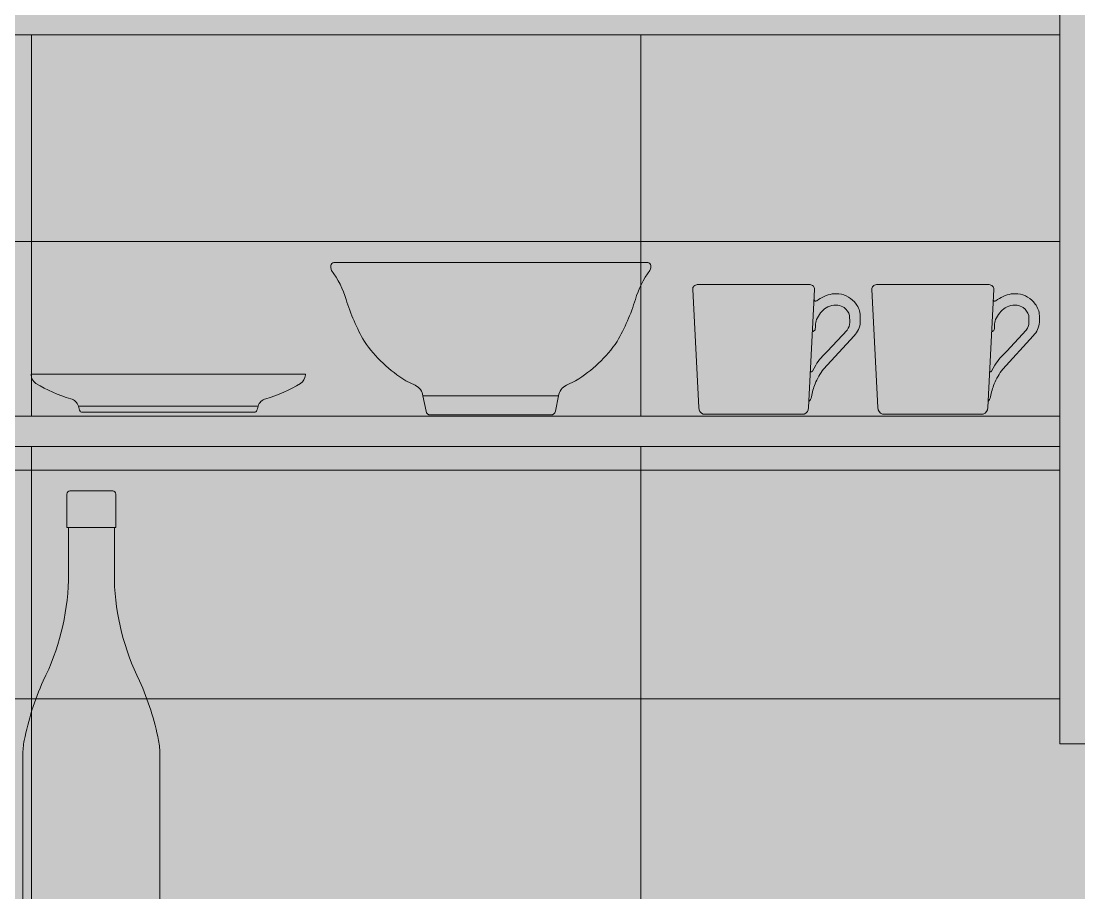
# Model space of a CAD drawing. Header units: millimetres. Extents: x -63086 to 144078, y -129912 to 13382.
# Drawn here: x 21581 to 22276, y -98024 to -97452 of the extents above; entities that cross this region are included whole.
import ezdxf

# ---------------------------------------------------------------- set-up
doc = ezdxf.new("R2010")
doc.units = ezdxf.units.MM
doc.layers.get('0').update_dxf_attribs({"lineweight": 0})
for name, color, linetype, lineweight in [('097家具', 7, 'Continuous', 0), ('展開', 7, 'Continuous', 9), ('展開建具用', 250, 'Continuous', 9)]:
    doc.layers.add(name, color=color, linetype=linetype, lineweight=lineweight)

# ---------------------------------------------------------------- blocks, each defined once
blk = doc.blocks.new('食器（CAD素材.com）33')
at = {"color": 0, "linetype": 'ByBlock', "lineweight": -2}
for points in [[(33.12, 0), (-33.12, 0, -0.312647), (-36.07, 4.37), (-40, 81.85, -0.429111), (-37, 85), (37, 85, -0.429111), (40, 81.85), (36.07, 4.37, -0.312647), (33.12, 0)], [(39.59, 75.25, 0.248914), (40.34, 74.27, 0.220928), (41.41, 74.41, -0.119226), (51.52, 78.95, -0.011566), (55.86, 78.98, -0.216174), (67.21, 72.3, -0.150955), (70, 64.71), (70, 60.44, -0.182329), (65.96, 51.54), (45.88, 29.67, 0.058537), (40.3, 19.88, 0.056423), (37.9, 11.44, -0.153274), (36.27, 8.32, -0.249545), (36.2, 8.3)], [(38.56, 54.2, 0.239864), (40.28, 55.46, 0.071797), (40.57, 58.22, -0.08803), (41.23, 62.23, -0.122452), (47.55, 69.84, -0.120137), (52.56, 71.47), (55.32, 71.47, -0.112958), (59.38, 70, -0.163951), (62.93, 64.82), (63.14, 60.18, -0.150066), (61.34, 55.25), (48.55, 41.34, 0.078151), (40.71, 32.17), (38.61, 28.21, -0.268004), (37.26, 27.75)]]:
    blk.add_lwpolyline(points, format="xyb", dxfattribs=at)
blk = doc.blocks.new('ワイン瓶（CAD素材.com）')
at = {"color": 0, "linetype": 'ByBlock', "lineweight": -2}
blk.add_lwpolyline([(-16.07, 266), (16.07, 266), (16.07, 288, 0.414214), (14.07, 290), (-14.07, 290, 0.414214), (-16.07, 288)], format="xyb", close=True, dxfattribs=at)
blk.add_lwpolyline([(-15.07, 266), (-15.07, 231.33, -0.10893), (-31.66, 165.4, 0.057284), (-44.07, 126.35, 0.048338), (-45, 116.75), (-45, 8, 0.414214), (-37, 0), (37, 0, 0.414214), (45, 8), (45, 116.75, 0.048338), (44.07, 126.35, 0.057284), (31.66, 165.4, -0.10893), (15.07, 231.33), (15.07, 266)], format="xyb", dxfattribs=at)
blk = doc.blocks.new('食器（CAD素材.com）14')
at = {"color": 0, "linetype": 'ByBlock', "lineweight": -2}
blk.add_lwpolyline([(39.57, 0), (-39.57, 0, -0.357588), (-42.51, 2.41), (-44.52, 12.5, 0.267423), (-49.7, 19.46), (-55.69, 22.46, -0.107273), (-82.94, 48.24, -0.054841), (-94.94, 75.77, 0.09119), (-104.47, 94.76, -0.116804), (-105, 97), (-105, 98, -0.414214), (-103, 100), (103, 100, -0.414214), (105, 98), (105, 97, -0.116804), (104.47, 94.76, 0.09119), (94.94, 75.77, -0.054841), (82.94, 48.24, -0.107273), (55.69, 22.46), (49.7, 19.46, 0.267423), (44.52, 12.5), (42.51, 2.41, -0.357588)], format="xyb", close=True, dxfattribs=at)
blk.add_lwpolyline([(-44.52, 12.5), (44.52, 12.5)], dxfattribs=at)
blk = doc.blocks.new('食器（CAD素材.com）10')
at = {"color": 0, "linetype": 'ByBlock', "lineweight": -2}
blk.add_lwpolyline([(57.88, 0.6, 0.047405), (58.99, 3.92, -0.266187), (64, 8.78, 0.058789), (86.89, 18.89, 0.221185), (90, 24.46, 0.435264), (89.48, 25), (-89.48, 25, 0.435264), (-90, 24.46, 0.221185), (-86.89, 18.89, 0.058789), (-64, 8.78, -0.266187), (-58.99, 3.92, 0.047405), (-57.88, 0.6, 0.296839), (-56.97, 0), (56.97, 0, 0.296839)], format="xyb", close=True, dxfattribs=at)
blk.add_lwpolyline([(-58.99, 3.92), (58.99, 3.92)], dxfattribs=at)

msp = doc.modelspace()

# ---------------------------------------------------------------- hatches: boundary and pattern name
at = {"layer": '097家具', "ltscale": 10, "true_color": 0xfffcf5, "transparency": 33554597}
h = msp.add_hatch(color=7, dxfattribs=at)
h.dxf.hatch_style = 1
h.paths.add_polyline_path([(22263.2131, -97441.1137), (21263.2131, -97441.1137), (21263.2131, -97461.1137), (22263.2131, -97461.1137)])
h.paths.add_polyline_path([(22263.2131, -97711.1137), (21263.2131, -97711.1137), (21263.2131, -97731.1137), (22263.2131, -97731.1137)])
at = {"layer": '展開', "ltscale": 10, "true_color": 0xffffff}
h = msp.add_hatch(color=7, dxfattribs=at)
h.dxf.hatch_style = 1
h.paths.add_polyline_path([(23888.2131, -97841.1137), (23098.2131, -97841.1137), (23098.2131, -97401.1137), (23888.2131, -97401.1137), (23888.2131, -97341.1137), (23038.2131, -97341.1137), (23038.2131, -97901.1137), (23888.2131, -97901.1137)])
h.paths.add_polyline_path([(23038.2131, -97841.1137), (22348.2131, -97841.1137), (22348.2131, -97401.1137), (23038.2131, -97401.1137), (23038.2131, -97341.1137), (22288.2131, -97341.1137), (22288.2131, -97901.1137), (23038.2131, -97901.1137)])
h.paths.add_polyline_path([(23888.2131, -97901.1137), (22288.2131, -97901.1137), (22288.2131, -97926.1137), (23888.2131, -97926.1137)])
h.paths.add_polyline_path([(22288.2131, -97341.1137), (22288.2131, -97316.1137), (22263.2131, -97316.1137), (22263.2131, -97441.1137), (22263.2131, -97926.1137), (22288.2131, -97926.1137), (22288.2131, -97901.1137)])
h.paths.add_polyline_path([(23888.2131, -97316.1137), (22288.2131, -97316.1137), (22288.2131, -97341.1137), (23038.2131, -97341.1137), (23888.2131, -97341.1137)])
h.paths.add_polyline_path([(23913.2131, -97316.1137), (23888.2131, -97316.1137), (23888.2131, -97926.1137), (23913.2131, -97926.1137)])
at = {"layer": '展開建具用', "ltscale": 10, "true_color": 0xf9efe6, "transparency": 33554687}
h = msp.add_hatch(color=7, dxfattribs=at)
h.dxf.hatch_style = 1
h.paths.add_polyline_path([(21602.9618, -97456.5538), (21277.9618, -97456.5538), (21277.9618, -97446.5538), (21202.9618, -97446.5538), (21202.9618, -97596.5538), (21602.9618, -97596.5538)])
h = msp.add_hatch(color=7, dxfattribs=at)
h.dxf.hatch_style = 1
h.paths.add_polyline_path([(22002.9618, -97456.5538), (21602.9618, -97456.5538), (21602.9618, -97596.5538), (22002.9618, -97596.5538)])
h = msp.add_hatch(color=7, dxfattribs=at)
h.dxf.hatch_style = 1
h.paths.add_polyline_path([(22263.2131, -97456.5538), (22002.9618, -97456.5538), (22002.9618, -97596.5538), (22263.2131, -97596.5538)])
h = msp.add_hatch(color=7, dxfattribs=at)
h.dxf.hatch_style = 1
h.paths.add_polyline_path([(21602.9618, -97596.5538), (21202.9618, -97596.5538), (21202.9618, -97746.5538), (21602.9618, -97746.5538), (21602.9618, -97726.5538), (21277.9618, -97726.5538), (21277.9618, -97711.1137), (21602.9618, -97711.1137)])
h = msp.add_hatch(color=7, dxfattribs=at)
h.dxf.hatch_style = 1
h.paths.add_polyline_path([(22002.9618, -97596.5538), (21602.9618, -97596.5538), (21602.9618, -97711.1137), (22002.9618, -97711.1137)])
h = msp.add_hatch(color=7, dxfattribs=at)
h.dxf.hatch_style = 1
h.paths.add_polyline_path([(22263.2131, -97596.5538), (22002.9618, -97596.5538), (22002.9618, -97711.1137), (22263.2131, -97711.1137)])
h = msp.add_hatch(color=7, dxfattribs=at)
h.dxf.hatch_style = 1
h.paths.add_polyline_path([(22002.9618, -97726.5538), (21602.9618, -97726.5538), (21602.9618, -97746.5538), (22002.9618, -97746.5538)])
h = msp.add_hatch(color=7, dxfattribs=at)
h.dxf.hatch_style = 1
h.paths.add_polyline_path([(22263.2131, -97726.5538), (22002.9618, -97726.5538), (22002.9618, -97746.5538), (22263.2131, -97746.5538)])
h = msp.add_hatch(color=7, dxfattribs=at)
h.dxf.hatch_style = 1
h.paths.add_polyline_path([(21602.9618, -97746.5538), (21202.9618, -97746.5538), (21202.9618, -97896.5538), (21602.9618, -97896.5538)])
h = msp.add_hatch(color=7, dxfattribs=at)
h.dxf.hatch_style = 1
h.paths.add_polyline_path([(22002.9618, -97746.5538), (21602.9618, -97746.5538), (21602.9618, -97896.5538), (22002.9618, -97896.5538)])
h = msp.add_hatch(color=7, dxfattribs=at)
h.dxf.hatch_style = 1
h.paths.add_polyline_path([(22263.2131, -97746.5538), (22002.9618, -97746.5538), (22002.9618, -97896.5538), (22263.2131, -97896.5538)])
h = msp.add_hatch(color=7, dxfattribs=at)
h.dxf.hatch_style = 1
h.paths.add_polyline_path([(21588.2131, -97896.5538), (21202.9618, -97896.5538), (21202.9618, -98046.5538), (21588.2131, -98046.5538)])
h.paths.add_polyline_path([(21988.2131, -97896.5538), (21588.2131, -97896.5538), (21588.2131, -98046.5538), (21988.2131, -98046.5538)])
h.paths.add_polyline_path([(22388.2131, -97926.1137), (22263.2131, -97926.1137), (22263.2131, -97896.5538), (21988.2131, -97896.5538), (21988.2131, -98046.5538), (22388.2131, -98046.5538)])
h.paths.add_polyline_path([(22788.2131, -97926.1137), (22388.2131, -97926.1137), (22388.2131, -98046.5538), (22788.2131, -98046.5538)])
h.paths.add_polyline_path([(23211.0873, -97926.1137), (22788.2131, -97926.1137), (22788.2131, -98046.5538), (23211.0873, -98046.5538)])
h.paths.add_polyline_path([(23611.0873, -97926.1137), (23211.0873, -97926.1137), (23211.0873, -98046.5538), (23611.0873, -98046.5538)])
h.paths.add_polyline_path([(23997.9618, -97901.1137), (23913.2131, -97901.1137), (23913.2131, -97926.1137), (23611.0873, -97926.1137), (23611.0873, -98046.5538), (23997.9618, -98046.5538)])
h.paths.add_polyline_path([(23997.9618, -98046.5538), (23611.0873, -98046.5538), (23611.0873, -98051.1137), (23978.2131, -98051.1137), (23983.2131, -98051.1137), (23983.2131, -98071.1137), (23978.2131, -98071.1137), (23978.2131, -98201.1137), (23997.9618, -98201.1137)])
h.paths.add_polyline_path([(24397.9618, -98046.5538), (23997.9618, -98046.5538), (23997.9618, -98201.1137), (24397.9618, -98201.1137)])
h.paths.add_polyline_path([(23611.0873, -98046.5538), (23211.0873, -98046.5538), (23211.0873, -98051.1137), (23611.0873, -98051.1137)])
h.paths.add_polyline_path([(23211.0873, -98046.5538), (22788.2131, -98046.5538), (22788.2131, -98051.1137), (23211.0873, -98051.1137)])
h.paths.add_polyline_path([(22788.2131, -98046.5538), (22388.2131, -98046.5538), (22388.2131, -98051.1137), (22788.2131, -98051.1137)])
h.paths.add_polyline_path([(22388.2131, -98046.5538), (21988.2131, -98046.5538), (21988.2131, -98051.1137), (22388.2131, -98051.1137)])

# ---------------------------------------------------------------- linework, layer by layer
at = {"layer": '展開建具用', "ltscale": 10}
for p, q in [((22263.2131, -97316.1137), (22263.2131, -97926.1137)), ((21263.2131, -97461.1137), (22263.2131, -97461.1137)), ((21588.2131, -97461.1137), (21588.2131, -97711.1137)), ((21988.2131, -97461.1137), (21988.2131, -97711.1137)), ((20802.9618, -97596.5538), (22263.2131, -97596.5538)), ((22263.2131, -97711.1137), (21263.2131, -97711.1137)), ((21263.2131, -97731.1137), (22263.2131, -97731.1137)), ((21588.2131, -97731.1137), (21588.2131, -98051.1137)), ((21988.2131, -97731.1137), (21988.2131, -98051.1137)), ((20802.9618, -97746.5538), (22263.2131, -97746.5538)), ((20802.9618, -97896.5538), (22263.2131, -97896.5538)), ((22263.2131, -97926.1137), (23913.2131, -97926.1137))]:
    msp.add_line(p, q, dxfattribs=at)

# ---------------------------------------------------------------- block references
for name, p in [('食器（CAD素材.com）14', (21889.717, -97710.4078)), ('食器（CAD素材.com）33', (22062.2699, -97709.9239)), ('食器（CAD素材.com）33', (22179.8515, -97709.9239)), ('食器（CAD素材.com）10', (21678.0407, -97708.5815)), ('ワイン瓶（CAD素材.com）', (21627.5673, -98050.2647))]:
    msp.add_blockref(name, p, dxfattribs=at)

doc.saveas('drawing.dxf')
